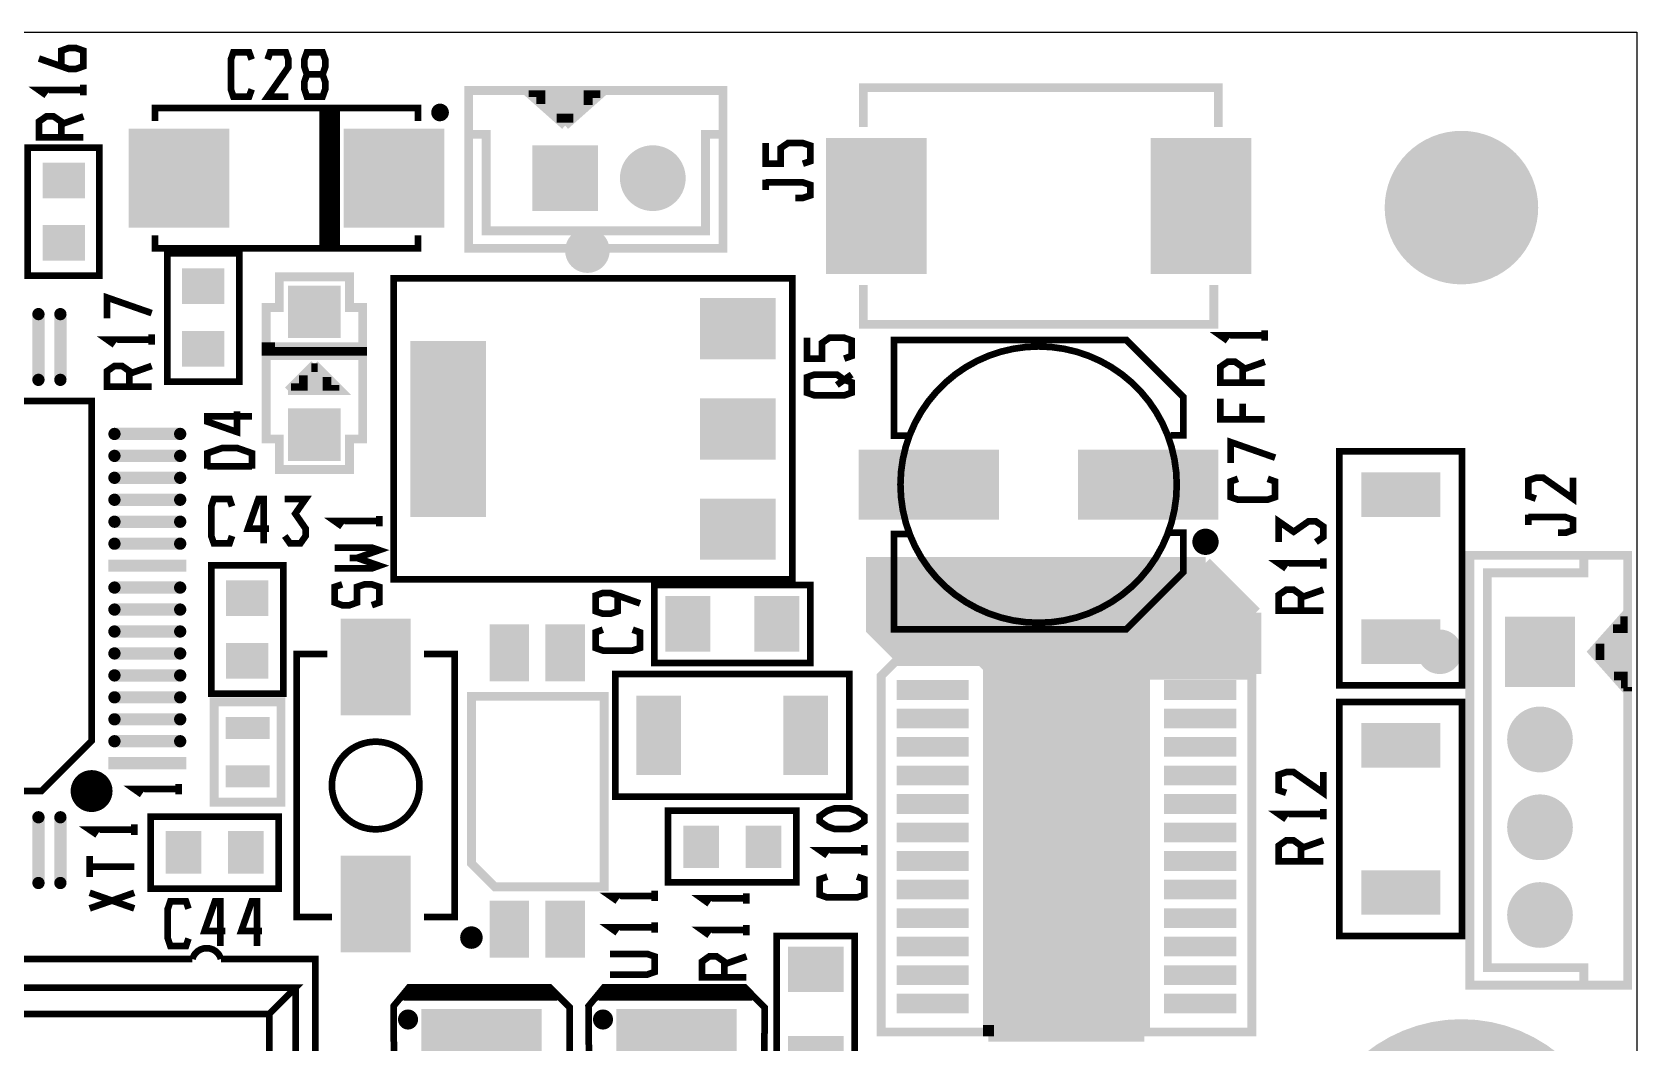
# Model space of a CAD drawing. Extents: x -18 to 89, y -48 to 32.
# Drawn here: x 52.49 to 89.08, y 9.41 to 32.45 of the extents above; entities that cross this region are included whole.
import ezdxf

# ---------------------------------------------------------------- set-up
doc = ezdxf.new("R2010")
doc.units = 0
doc.header["$MEASUREMENT"] = 0
doc.layers.get('0').update_dxf_attribs({"linetype": 'CONTINUOUS'})
for name, color, linetype in [('22-315-0_DRD', 7, 'CONTINUOUS'), ('22-315-0_SMT', 9, 'CONTINUOUS'), ('22-315-0_SST', 1, 'CONTINUOUS'), ('THRUHOLE_NPT', 8, 'CONTINUOUS')]:
    doc.layers.add(name, color=color, linetype=linetype)

# ---------------------------------------------------------------- blocks, each defined once
blk = doc.blocks.new('RECTANGLE_2')
blk.add_solid([(0.63627, 0.51308), (0.63627, -0.51308), (-0.63627, 0.51308), (-0.63627, -0.51308)])
blk = doc.blocks.new('RECTANGLE_3')
blk.add_solid([(0.51308, 0.63627), (0.51308, -0.63627), (-0.51308, 0.63627), (-0.51308, -0.63627)])
blk = doc.blocks.new('RECTANGLE_4')
blk.add_solid([(1.6002, 0.8001), (1.6002, -0.8001), (-1.6002, 0.8001), (-1.6002, -0.8001)])
blk = doc.blocks.new('RECTANGLE_5')
blk.add_solid([(0.508, 0.9017), (0.508, -0.9017), (-0.508, 0.9017), (-0.508, -0.9017)])
blk = doc.blocks.new('RECTANGLE_7')
blk.add_solid([(1.14935, 1.12522), (1.14935, -1.12522), (-1.14935, 1.12522), (-1.14935, -1.12522)])
blk = doc.blocks.new('RECTANGLE_8')
blk.add_solid([(0.4826, 0.4064), (0.4826, -0.4064), (-0.4826, 0.4064), (-0.4826, -0.4064)])
blk = doc.blocks.new('RECTANGLE_9')
blk.add_solid([(0.4064, 0.4826), (0.4064, -0.4826), (-0.4064, 0.4826), (-0.4064, -0.4826)])
blk = doc.blocks.new('SQUARE_15')
blk.add_solid([(0.59944, 0.59944), (0.59944, -0.59944), (-0.59944, 0.59944), (-0.59944, -0.59944)])
blk = doc.blocks.new('ROUND_16')
at = {"const_width": 3.50012}
blk.add_lwpolyline([(-1.75006, 0, 1), (1.75006, 0, 1)], format="xyb", close=True, dxfattribs=at)
blk = doc.blocks.new('RECTANGLE_18')
blk.add_solid([(1.14935, 1.5494), (1.14935, -1.5494), (-1.14935, 1.5494), (-1.14935, -1.5494)])
blk = doc.blocks.new('ROUND_19')
at = {"const_width": 0.7493}
blk.add_lwpolyline([(-0.37465, 0, 1), (0.37465, 0, 1)], format="xyb", close=True, dxfattribs=at)
blk = doc.blocks.new('SQUARE_20')
blk.add_solid([(0.8001, 0.8001), (0.8001, -0.8001), (-0.8001, 0.8001), (-0.8001, -0.8001)])
blk = doc.blocks.new('SQUARE_21')
blk.add_solid([(0.7493, 0.7493), (0.7493, -0.7493), (-0.7493, 0.7493), (-0.7493, -0.7493)])
blk = doc.blocks.new('RECTANGLE_31')
blk.add_solid([(0.8636, 2.0066), (0.8636, -2.0066), (-0.8636, 2.0066), (-0.8636, -2.0066)])
blk = doc.blocks.new('RECTANGLE_32')
blk.add_solid([(0.8636, 0.6985), (0.8636, -0.6985), (-0.8636, 0.6985), (-0.8636, -0.6985)])
blk = doc.blocks.new('RECTANGLE_33')
blk.add_solid([(0.9017, 0.508), (0.9017, -0.508), (-0.9017, 0.508), (-0.9017, -0.508)])
blk = doc.blocks.new('RECTANGLE_34')
blk.add_solid([(0.8001, 1.09982), (0.8001, -1.09982), (-0.8001, 1.09982), (-0.8001, -1.09982)])
blk = doc.blocks.new('RECTANGLE_35')
blk.add_solid([(1.3716, 1.0795), (1.3716, -1.0795), (-1.3716, 1.0795), (-1.3716, -1.0795)])
blk = doc.blocks.new('RECTANGLE_39')
blk.add_solid([(1.49987, 2.16027), (1.49987, -2.16027), (-1.49987, 2.16027), (-1.49987, -2.16027)])
blk = doc.blocks.new('RECTANGLE_40')
blk.add_solid([(0.82423, 0.22479), (0.82423, -0.22479), (-0.82423, 0.22479), (-0.82423, -0.22479)])
blk = doc.blocks.new('OBLONG_45')
at = {"const_width": 0.2794}
blk.add_lwpolyline([(0, 0.7493), (0, -0.7493)], dxfattribs=at)
at = {"const_width": 0.1397}
for points in [[(-0.06985, 0.7493, 1), (0.06985, 0.7493, 1)], [(-0.06985, -0.7493, 1), (0.06985, -0.7493, 1)]]:
    blk.add_lwpolyline(points, format="xyb", close=True, dxfattribs=at)
blk = doc.blocks.new('OBLONG_47')
at = {"const_width": 0.2794}
blk.add_lwpolyline([(0.7493, 0), (-0.7493, 0)], dxfattribs=at)
at = {"const_width": 0.1397}
for points in [[(-0.81915, 0, 1), (-0.67945, 0, 1)], [(0.67945, 0, 1), (0.81915, 0, 1)]]:
    blk.add_lwpolyline(points, format="xyb", close=True, dxfattribs=at)
blk = doc.blocks.new('RECTANGLE_48')
blk.add_solid([(0.889, 0.1397), (0.889, -0.1397), (-0.889, 0.1397), (-0.889, -0.1397)])
blk = doc.blocks.new('RECTANGLE_49')
blk.add_solid([(0.44958, 0.65024), (0.44958, -0.65024), (-0.44958, 0.65024), (-0.44958, -0.65024)])
blk = doc.blocks.new('RECTANGLE_51')
blk.add_solid([(0.50038, 0.25019), (0.50038, -0.25019), (-0.50038, 0.25019), (-0.50038, -0.25019)])
blk = doc.blocks.new('ROUND_17')
at = {"const_width": 1.75006}
blk.add_lwpolyline([(-0.87503, 0, 1), (0.87503, 0, 1)], format="xyb", close=True, dxfattribs=at)

msp = doc.modelspace()

# ---------------------------------------------------------------- linework, layer by layer
at = {"layer": '22-315-0_DRD'}
for p, q in [((-17.924, 32.451), (89.076, 32.451)), ((89.076, 32.451), (89.076, 2.451))]:
    msp.add_line(p, q, dxfattribs=at)
at = {"layer": '22-315-0_SMT', "const_width": 0.254}
for points in [[(79.247, 20.358), (71.627, 20.358), (71.627, 18.834), (72.262, 18.199)], [(79.424, 20.18), (71.627, 20.18)], [(71.728, 20.358), (71.728, 18.732)], [(71.957, 20.358), (71.957, 18.503)], [(72.185, 20.358), (72.185, 18.275)], [(72.414, 20.358), (72.414, 18.199)], [(72.643, 20.358), (72.643, 18.199)], [(72.871, 20.358), (72.871, 18.199)], [(73.1, 20.358), (73.1, 18.199)], [(73.328, 20.358), (73.328, 18.199)], [(73.557, 20.358), (73.557, 18.199)], [(73.786, 20.358), (73.786, 18.199)], [(74.014, 20.358), (74.014, 18.199)], [(74.243, 20.358), (74.243, 18.199)], [(74.471, 20.358), (74.471, 9.563)], [(74.7, 20.358), (74.7, 9.563)], [(74.929, 20.358), (74.929, 9.563)], [(75.157, 20.358), (75.157, 9.563)], [(75.386, 20.358), (75.386, 9.563)], [(75.614, 20.358), (75.614, 9.563)], [(75.843, 20.358), (75.843, 9.563)], [(76.072, 20.358), (76.072, 9.563)], [(76.3, 20.358), (76.3, 9.563)], [(76.529, 20.358), (76.529, 9.563)], [(76.757, 20.358), (76.757, 9.563)], [(76.986, 20.358), (76.986, 9.563)], [(77.215, 20.358), (77.215, 9.563)], [(77.443, 20.358), (77.443, 9.563)], [(77.672, 20.358), (77.672, 9.563)], [(77.9, 20.358), (77.9, 17.818)], [(78.129, 20.358), (78.129, 17.818)], [(78.358, 20.358), (78.358, 17.818)], [(78.586, 20.358), (78.586, 17.818)], [(78.815, 20.358), (78.815, 17.818)], [(79.043, 20.358), (79.043, 17.818)], [(79.247, 20.358), (80.39, 19.215)], [(79.272, 20.332), (79.272, 17.818)], [(79.501, 20.104), (79.501, 17.818)], [(79.653, 19.951), (71.627, 19.951)], [(79.882, 19.723), (71.627, 19.723)], [(79.729, 19.875), (79.729, 17.818)], [(79.958, 19.646), (79.958, 17.818)], [(80.11, 19.494), (71.627, 19.494)], [(80.339, 19.265), (71.627, 19.265)], [(80.186, 19.418), (80.186, 17.818)], [(80.39, 19.037), (71.627, 19.037)], [(80.39, 19.215), (80.39, 17.818)], [(80.39, 18.808), (71.652, 18.808)], [(80.39, 18.58), (71.881, 18.58)], [(80.39, 18.351), (72.109, 18.351)], [(74.294, 18.199), (72.262, 18.199)], [(74.294, 18.199), (74.294, 9.817)], [(80.39, 18.122), (74.294, 18.122)], [(80.39, 17.894), (74.294, 17.894)], [(77.85, 17.818), (77.85, 9.563)], [(80.39, 17.818), (77.85, 17.818)], [(77.85, 17.665), (74.294, 17.665)], [(77.85, 17.437), (74.294, 17.437)], [(77.85, 17.208), (74.294, 17.208)], [(77.85, 16.979), (74.294, 16.979)], [(77.85, 16.751), (74.294, 16.751)], [(77.85, 16.522), (74.294, 16.522)], [(77.85, 16.294), (74.294, 16.294)], [(77.85, 16.065), (74.294, 16.065)], [(77.85, 15.836), (74.294, 15.836)], [(77.85, 15.608), (74.294, 15.608)], [(77.85, 15.379), (74.294, 15.379)], [(77.85, 15.151), (74.294, 15.151)], [(77.85, 14.922), (74.294, 14.922)], [(77.85, 14.693), (74.294, 14.693)], [(77.85, 14.465), (74.294, 14.465)], [(77.85, 14.236), (74.294, 14.236)], [(77.85, 14.008), (74.294, 14.008)], [(77.85, 13.779), (74.294, 13.779)], [(77.85, 13.55), (74.294, 13.55)], [(77.85, 13.322), (74.294, 13.322)], [(77.85, 13.093), (74.294, 13.093)], [(77.85, 12.865), (74.294, 12.865)], [(77.85, 12.636), (74.294, 12.636)], [(77.85, 12.407), (74.294, 12.407)], [(77.85, 12.179), (74.294, 12.179)], [(77.85, 11.95), (74.294, 11.95)], [(77.85, 11.722), (74.294, 11.722)], [(77.85, 11.493), (74.294, 11.493)], [(77.85, 11.264), (74.294, 11.264)], [(77.85, 11.036), (74.294, 11.036)], [(77.85, 10.807), (74.294, 10.807)], [(77.85, 10.579), (74.294, 10.579)], [(77.85, 10.35), (74.294, 10.35)], [(77.85, 10.121), (74.294, 10.121)], [(77.85, 9.893), (74.294, 9.893)], [(74.294, 9.817), (74.294, 9.563)], [(77.85, 9.664), (74.294, 9.664)], [(77.85, 9.563), (74.294, 9.563)]]:
    msp.add_lwpolyline(points, dxfattribs=at)
at = {"layer": '22-315-0_SST'}
for points, const_width in [([(53.153, 31.671), (53.153, 32.026), (53.323, 32.087), (53.491, 32.087), (53.661, 32.026), (53.661, 31.671), (53.491, 31.612), (53.323, 31.612), (52.645, 31.849)], 0.152), ([(57.497, 31.148), (57.436, 30.977), (57.08, 30.977), (57.022, 31.148), (57.022, 31.826), (57.08, 31.993), (57.436, 31.993), (57.497, 31.826)], 0.152), ([(58.335, 30.977), (57.86, 30.977), (58.335, 31.656), (58.335, 31.826), (58.274, 31.993), (57.918, 31.993), (57.86, 31.826)], 0.152), ([(59.112, 31.485), (59.173, 31.656), (59.173, 31.826), (59.112, 31.993), (58.756, 31.993), (58.698, 31.826), (58.698, 31.656), (58.756, 31.485), (59.112, 31.485), (59.173, 31.318), (59.173, 31.148), (59.112, 30.977), (58.756, 30.977), (58.698, 31.148), (58.698, 31.318), (58.756, 31.485)], 0.152), ([(53.661, 31.13), (52.645, 31.13), (52.815, 31.01)], 0.152), ([(53.661, 31.249), (53.661, 31.01)], 0.152), ([(68.241, 31.12), (68.241, 27.52), (62.442, 27.52), (62.442, 31.12), (68.241, 31.12)], 0.201), ([(65.541, 31.12), (65.442, 31.12), (63.742, 31.12), (64.642, 30.32)], 0.201), ([(65.437, 31.028), (63.844, 31.028)], 0.201), ([(63.91, 31.12), (63.91, 30.97)], 0.201), ([(64.09, 31.12), (64.09, 30.81)], 0.201), ([(64.268, 31.12), (64.268, 30.65)], 0.201), ([(64.449, 31.12), (64.449, 30.49)], 0.201), ([(64.629, 31.12), (64.629, 30.33)], 0.201), ([(65.541, 31.12), (64.642, 30.32)], 0.201), ([(64.809, 31.12), (64.809, 30.469)], 0.201), ([(64.99, 31.12), (64.99, 30.629)], 0.201), ([(65.167, 31.12), (65.167, 30.789)], 0.201), ([(65.348, 31.12), (65.348, 30.949)], 0.201), ([(71.441, 30.284), (71.441, 31.183), (79.534, 31.183), (79.534, 30.284)], 0.201), ([(61.291, 30.421), (61.291, 30.721), (55.292, 30.721), (55.292, 30.421)], 0.152), ([(59.435, 30.708), (59.117, 30.708), (59.117, 27.533)], 0.152), ([(59.219, 30.708), (59.219, 27.533)], 0.152), ([(59.356, 30.708), (59.356, 27.533)], 0.152), ([(59.435, 30.708), (59.435, 27.533)], 0.152), ([(61.842, 30.734), (61.738, 30.734)], 0.152), ([(61.766, 30.744), (61.766, 30.497)], 0.152), ([(61.903, 30.673), (61.903, 30.566)], 0.152), ([(65.233, 30.848), (64.047, 30.848)], 0.201), ([(65.033, 30.668), (64.25, 30.668)], 0.201), ([(53.153, 30.055), (53.153, 30.411), (52.983, 30.528), (52.815, 30.528), (52.645, 30.411), (52.645, 30.055), (53.661, 30.055)], 0.152), ([(53.153, 30.35), (53.661, 30.528)], 0.152), ([(59.435, 30.652), (59.117, 30.652)], 0.152), ([(59.435, 30.515), (59.117, 30.515)], 0.152), ([(59.435, 30.378), (59.117, 30.378)], 0.152), ([(61.914, 30.596), (61.667, 30.596)], 0.152), ([(64.83, 30.49), (64.451, 30.49)], 0.201), ([(59.435, 30.241), (59.117, 30.241)], 0.152), ([(59.435, 30.104), (59.117, 30.104)], 0.152), ([(59.435, 29.966), (59.117, 29.966)], 0.152), ([(62.442, 30.121), (62.841, 30.121), (62.841, 27.922), (67.842, 27.922), (67.842, 30.121), (68.241, 30.121)], 0.201), ([(52.386, 29.819), (52.386, 26.898), (54.024, 26.898), (54.024, 29.819), (52.386, 29.819)], 0.152), ([(59.435, 29.829), (59.117, 29.829)], 0.152), ([(59.435, 29.692), (59.117, 29.692)], 0.152), ([(70.062, 29.45), (70.232, 29.508), (70.232, 29.864), (70.062, 29.922), (69.724, 29.922), (69.554, 29.805), (69.554, 29.45), (69.216, 29.45), (69.216, 29.922)], 0.152), ([(59.435, 29.555), (59.117, 29.555)], 0.152), ([(59.435, 29.418), (59.117, 29.418)], 0.152), ([(59.435, 29.281), (59.117, 29.281)], 0.152), ([(59.435, 29.144), (59.117, 29.144)], 0.152), ([(59.435, 29.006), (59.117, 29.006)], 0.152), ([(59.435, 28.869), (59.117, 28.869)], 0.152), ([(69.216, 29.084), (69.216, 28.848)], 0.152), ([(69.894, 28.67), (70.062, 28.67), (70.232, 28.728), (70.232, 28.967), (70.062, 29.025), (69.216, 29.025)], 0.152), ([(59.435, 28.732), (59.117, 28.732)], 0.152), ([(59.435, 28.595), (59.117, 28.595)], 0.152), ([(59.435, 28.458), (59.117, 28.458)], 0.152), ([(59.435, 28.321), (59.117, 28.321)], 0.152), ([(59.435, 28.183), (59.117, 28.183)], 0.152), ([(61.291, 27.82), (61.291, 27.52), (55.292, 27.52), (55.292, 27.82)], 0.152), ([(59.435, 28.046), (59.117, 28.046)], 0.152), ([(59.435, 27.909), (59.117, 27.909)], 0.152), ([(59.435, 27.772), (59.117, 27.772)], 0.152), ([(64.87, 27.729), (64.87, 27.211)], 0.254), ([(65.099, 27.846), (65.099, 27.091)], 0.254), ([(65.327, 27.805), (65.327, 27.132)], 0.254), ([(57.212, 24.485), (57.212, 27.406), (55.574, 27.406), (55.574, 24.485), (57.212, 24.485)], 0.152), ([(59.435, 27.635), (59.117, 27.635)], 0.152), ([(59.435, 27.533), (59.117, 27.533)], 0.152), ([(65.525, 27.419), (64.771, 27.419)], 0.254), ([(65.485, 27.647), (64.812, 27.647)], 0.254), ([(65.409, 27.19), (64.89, 27.19)], 0.254), ([(57.827, 26.174), (57.827, 23.177), (58.126, 23.177), (58.126, 22.479), (59.727, 22.479), (59.727, 23.177), (60.026, 23.177), (60.026, 26.174), (59.727, 26.174), (59.727, 26.873), (58.126, 26.873), (58.126, 26.174), (57.827, 26.174)], 0.201), ([(69.823, 19.977), (69.823, 26.835), (60.73, 26.835), (60.73, 19.977), (69.823, 19.977)], 0.152), ([(79.432, 26.687), (79.432, 25.788), (71.441, 25.788), (71.441, 26.687)], 0.201), ([(55.216, 26.045), (54.2, 26.4), (54.2, 25.925)], 0.152), ([(55.216, 25.562), (55.216, 25.323)], 0.152), ([(80.593, 25.537), (79.577, 25.537), (79.747, 25.417)], 0.152), ([(80.593, 25.656), (80.593, 25.417)], 0.152), ([(55.216, 25.443), (54.2, 25.443), (54.37, 25.323)], 0.152), ([(58.027, 25.275), (57.827, 25.275), (57.827, 25.074)], 0.201), ([(60.026, 25.245), (57.827, 25.245)], 0.201), ([(57.997, 25.275), (57.997, 25.074)], 0.201), ([(60.026, 25.275), (58.027, 25.275)], 0.201), ([(58.175, 25.275), (58.175, 25.074)], 0.201), ([(58.355, 25.275), (58.355, 25.074)], 0.201), ([(58.535, 25.275), (58.535, 25.074)], 0.201), ([(58.716, 25.275), (58.716, 25.074)], 0.201), ([(58.894, 25.275), (58.894, 25.074)], 0.201), ([(59.074, 25.275), (59.074, 25.074)], 0.201), ([(59.254, 25.275), (59.254, 25.074)], 0.201), ([(59.435, 25.275), (59.435, 25.074)], 0.201), ([(59.615, 25.275), (59.615, 25.074)], 0.201), ([(59.793, 25.275), (59.793, 25.074)], 0.201), ([(59.973, 25.275), (59.973, 25.074)], 0.201), ([(60.026, 25.275), (60.026, 25.074)], 0.201), ([(71.004, 25.008), (71.174, 25.067), (71.174, 25.422), (71.004, 25.483), (70.666, 25.483), (70.496, 25.364), (70.496, 25.008), (70.158, 25.008), (70.158, 25.483)], 0.152), ([(78.444, 23.263), (78.733, 23.263), (78.733, 24.135), (77.436, 25.433), (72.14, 25.433), (72.14, 23.253), (72.48, 23.253)], 0.152), ([(54.708, 24.368), (54.708, 24.724), (54.54, 24.841), (54.37, 24.841), (54.2, 24.724), (54.2, 24.368), (55.216, 24.368)], 0.152), ([(54.708, 24.663), (55.216, 24.841)], 0.152), ([(60.026, 25.074), (57.827, 25.074)], 0.201), ([(58.927, 24.876), (59.526, 24.277), (58.327, 24.277)], 0.201), ([(58.927, 24.876), (58.327, 24.277)], 0.201), ([(58.855, 24.803), (58.855, 24.277)], 0.201), ([(58.998, 24.803), (58.855, 24.803)], 0.201), ([(80.085, 24.462), (80.085, 24.818), (79.917, 24.935), (79.747, 24.935), (79.577, 24.818), (79.577, 24.462), (80.593, 24.462)], 0.152), ([(80.085, 24.757), (80.593, 24.935)], 0.152), ([(58.495, 24.445), (58.495, 24.277)], 0.201), ([(59.358, 24.445), (58.495, 24.445)], 0.201), ([(58.675, 24.625), (58.675, 24.277)], 0.201), ([(59.178, 24.625), (58.675, 24.625)], 0.201), ([(59.036, 24.767), (59.036, 24.277)], 0.201), ([(59.214, 24.587), (59.214, 24.277)], 0.201), ([(71.004, 24.17), (71.174, 24.229), (71.174, 24.467), (71.004, 24.526), (70.837, 24.645), (70.329, 24.645), (70.158, 24.584), (70.158, 24.229), (70.329, 24.17), (71.004, 24.17)], 0.152), ([(70.837, 24.406), (71.174, 24.645)], 0.152), ([(59.394, 24.406), (59.394, 24.277)], 0.201), ([(80.593, 23.624), (79.577, 23.624), (79.577, 24.097)], 0.152), ([(53.847, 16.294), (53.847, 24.041), (44.957, 24.041), (44.957, 15.151), (52.704, 15.151), (53.847, 16.294)], 0.152), ([(57.164, 23.81), (57.164, 23.335), (56.486, 23.571), (56.486, 23.69), (57.502, 23.69)], 0.152), ([(80.085, 23.98), (80.085, 23.624)], 0.152), ([(80.829, 22.75), (79.813, 23.106), (79.813, 22.631)], 0.152), ([(57.502, 22.496), (57.502, 22.852), (57.164, 22.971), (56.826, 22.971), (56.486, 22.852), (56.486, 22.496)], 0.152), ([(82.295, 22.898), (85.089, 22.898), (85.089, 17.564), (82.295, 17.564), (82.295, 22.898)], 0.152), ([(57.502, 22.555), (56.486, 22.555)], 0.152), ([(80.659, 22.268), (80.829, 22.207), (80.829, 21.851), (80.659, 21.793), (79.981, 21.793), (79.813, 21.851), (79.813, 22.207), (79.981, 22.268)], 0.152), ([(87.618, 22.291), (87.618, 21.816), (86.943, 22.291), (86.773, 22.291), (86.602, 22.232), (86.602, 21.877), (86.773, 21.816)], 0.152), ([(57.049, 20.965), (56.991, 20.795), (56.635, 20.795), (56.575, 20.965), (56.575, 21.64), (56.635, 21.811), (56.991, 21.811), (57.049, 21.64)], 0.152), ([(57.888, 21.132), (57.413, 21.132), (57.651, 21.811), (57.768, 21.811), (57.768, 20.795)], 0.152), ([(58.251, 20.965), (58.37, 20.795), (58.607, 20.795), (58.726, 20.965), (58.726, 21.132), (58.49, 21.473), (58.726, 21.811), (58.251, 21.811)], 0.152), ([(60.405, 21.303), (59.389, 21.303), (59.559, 21.183)], 0.152), ([(60.405, 21.419), (60.405, 21.183)], 0.152), ([(81.759, 20.825), (81.926, 20.942), (81.926, 21.181), (81.759, 21.297), (81.588, 21.297), (81.251, 21.061), (80.91, 21.297), (80.91, 20.825)], 0.152), ([(86.602, 21.452), (86.602, 21.216)], 0.152), ([(87.281, 21.038), (87.451, 21.038), (87.618, 21.097), (87.618, 21.333), (87.451, 21.394), (86.602, 21.394)], 0.152), ([(78.434, 21.038), (78.733, 21.038), (78.733, 20.137), (77.436, 18.839), (72.14, 18.839), (72.14, 21.008), (72.45, 21.008)], 0.152), ([(79.465, 20.848), (79.018, 20.848)], 0.152), ([(79.404, 20.985), (79.076, 20.985)], 0.152), ([(79.12, 21.018), (79.12, 20.645)], 0.152), ([(79.257, 21.054), (79.257, 20.609)], 0.152), ([(79.394, 20.995), (79.394, 20.668)], 0.152), ([(59.389, 20.701), (60.235, 20.701), (60.405, 20.642), (59.897, 20.464)], 0.152), ([(59.727, 20.464), (59.897, 20.464), (60.405, 20.287), (60.235, 20.226), (59.389, 20.226)], 0.152), ([(79.429, 20.711), (79.054, 20.711)], 0.152), ([(81.926, 20.459), (81.926, 20.223)], 0.152), ([(88.866, 10.726), (88.866, 20.525), (85.266, 20.525), (85.266, 10.726), (88.866, 10.726)], 0.201), ([(87.867, 20.525), (87.867, 20.124), (85.668, 20.124), (85.668, 11.125), (87.867, 11.125), (87.867, 10.726)], 0.201), ([(58.215, 17.373), (58.215, 20.294), (56.577, 20.294), (56.577, 17.373), (58.215, 17.373)], 0.152), ([(81.926, 20.342), (80.91, 20.342), (81.08, 20.223)], 0.152), ([(59.559, 19.862), (59.389, 19.804), (59.389, 19.448), (59.559, 19.387), (59.727, 19.387), (59.897, 19.448), (59.897, 19.804), (60.067, 19.862), (60.235, 19.862), (60.405, 19.804), (60.405, 19.448), (60.235, 19.387)], 0.152), ([(70.23, 19.85), (66.674, 19.85), (66.674, 18.072), (70.23, 18.072), (70.23, 19.85)], 0.152), ([(81.418, 19.265), (81.418, 19.621), (81.251, 19.74), (81.08, 19.74), (80.91, 19.621), (80.91, 19.265), (81.926, 19.265)], 0.152), ([(81.418, 19.563), (81.926, 19.74)], 0.152), ([(65.843, 19.606), (65.843, 19.25), (65.673, 19.192), (65.503, 19.192), (65.335, 19.25), (65.335, 19.606), (65.503, 19.667), (65.673, 19.667), (66.351, 19.428)], 0.152), ([(88.866, 19.225), (88.065, 18.326), (88.866, 17.426)], 0.201), ([(88.866, 19.032), (88.695, 19.032)], 0.201), ([(88.774, 19.121), (88.774, 17.528)], 0.201), ([(88.866, 19.225), (88.866, 17.526)], 0.201), ([(66.181, 18.829), (66.351, 18.768), (66.351, 18.412), (66.181, 18.354), (65.503, 18.354), (65.335, 18.412), (65.335, 18.768), (65.503, 18.829)], 0.152), ([(84.301, 18.585), (84.301, 18.067)], 0.254), ([(84.53, 18.702), (84.53, 17.947)], 0.254), ([(84.758, 18.661), (84.758, 17.988)], 0.254), ([(88.866, 18.674), (88.375, 18.674)], 0.201), ([(88.413, 18.717), (88.413, 17.934)], 0.201), ([(88.866, 18.851), (88.535, 18.851)], 0.201), ([(88.594, 18.917), (88.594, 17.731)], 0.201), ([(59.325, 12.28), (58.525, 12.28), (58.525, 18.275), (59.224, 18.275)], 0.152), ([(61.423, 12.28), (62.122, 12.28), (62.122, 18.275), (61.423, 18.275)], 0.152), ([(84.956, 18.275), (84.202, 18.275)], 0.254), ([(84.916, 18.503), (84.243, 18.503)], 0.254), ([(88.866, 18.313), (88.076, 18.313)], 0.201), ([(88.866, 18.493), (88.215, 18.493)], 0.201), ([(88.236, 18.514), (88.236, 18.135)], 0.201), ([(80.296, 9.657), (80.296, 18.105), (74.771, 18.105), (74.446, 17.78), (74.121, 18.105), (72.173, 18.105), (71.848, 17.78), (71.848, 9.657), (80.296, 9.657)], 0.201), ([(84.84, 18.046), (84.321, 18.046)], 0.254), ([(88.866, 18.133), (88.236, 18.133)], 0.201), ([(88.866, 17.952), (88.396, 17.952)], 0.201), ([(65.785, 15.024), (65.785, 17.818), (71.119, 17.818), (71.119, 15.024), (65.785, 15.024)], 0.152), ([(88.866, 17.774), (88.556, 17.774)], 0.201), ([(88.866, 17.594), (88.716, 17.594)], 0.201), ([(88.866, 17.526), (88.866, 17.426)], 0.201), ([(56.641, 17.183), (56.641, 14.897), (58.165, 14.897), (58.165, 17.183), (56.641, 17.183)], 0.201), ([(62.508, 13.5), (62.508, 17.31), (65.531, 17.31), (65.531, 12.966), (63.041, 12.966), (62.508, 13.5)], 0.201), ([(82.295, 17.183), (85.089, 17.183), (85.089, 11.849), (82.295, 11.849), (82.295, 17.183)], 0.152), ([(54.162, 15.4), (53.532, 15.4)], 0.152), ([(53.547, 15.417), (53.547, 14.884)], 0.152), ([(53.684, 15.516), (53.684, 14.782)], 0.152), ([(53.958, 15.537), (53.735, 15.537)], 0.152), ([(53.821, 15.552), (53.821, 14.749)], 0.152), ([(53.958, 15.537), (53.958, 14.765)], 0.152), ([(54.095, 15.466), (54.095, 14.836)], 0.152), ([(55.835, 15.311), (55.835, 15.074)], 0.152), ([(81.926, 15.582), (81.926, 15.11), (81.251, 15.582), (81.08, 15.582), (80.91, 15.524), (80.91, 15.168), (81.08, 15.11)], 0.152), ([(54.248, 15.125), (53.445, 15.125)], 0.152), ([(54.233, 15.262), (53.46, 15.262)], 0.152), ([(54.212, 14.988), (53.478, 14.988)], 0.152), ([(54.233, 15.262), (54.233, 15.039)], 0.152), ([(55.835, 15.194), (54.819, 15.194), (54.99, 15.074)], 0.152), ([(54.113, 14.851), (53.58, 14.851)], 0.152), ([(55.193, 12.928), (58.114, 12.928), (58.114, 14.566), (55.193, 14.566), (55.193, 12.928)], 0.152), ([(69.912, 14.706), (66.991, 14.706), (66.991, 13.068), (69.912, 13.068), (69.912, 14.706)], 0.152), ([(71.464, 14.462), (71.296, 14.343), (71.126, 14.285), (70.788, 14.285), (70.618, 14.343), (70.448, 14.462), (70.448, 14.579), (70.618, 14.699), (70.788, 14.757), (71.126, 14.757), (71.296, 14.699), (71.464, 14.579), (71.464, 14.462)], 0.152), ([(81.926, 14.627), (80.91, 14.627), (81.08, 14.508)], 0.152), ([(81.926, 14.744), (81.926, 14.508)], 0.152), ([(54.819, 14.269), (53.803, 14.269), (53.974, 14.152)], 0.152), ([(54.819, 14.389), (54.819, 14.152)], 0.152), ([(71.464, 13.919), (71.464, 13.683)], 0.152), ([(81.418, 13.55), (81.418, 13.906), (81.251, 14.025), (81.08, 14.025), (80.91, 13.906), (80.91, 13.55), (81.926, 13.55)], 0.152), ([(81.418, 13.848), (81.926, 14.025)], 0.152), ([(53.803, 13.67), (53.803, 13.195)], 0.152), ([(71.464, 13.802), (70.448, 13.802), (70.618, 13.683)], 0.152), ([(54.819, 13.431), (53.803, 13.431)], 0.152), ([(71.296, 13.2), (71.464, 13.142), (71.464, 12.786), (71.296, 12.725), (70.618, 12.725), (70.448, 12.786), (70.448, 13.142), (70.618, 13.2)], 0.152), ([(54.819, 12.832), (53.803, 12.476)], 0.152), ([(53.803, 12.832), (54.819, 12.476)], 0.152), ([(66.681, 12.761), (65.665, 12.761), (65.833, 12.644)], 0.152), ([(66.681, 12.88), (66.681, 12.644)], 0.152), ([(68.777, 12.821), (68.777, 12.583)], 0.152), ([(56.056, 11.79), (55.998, 11.62), (55.642, 11.62), (55.584, 11.79), (55.584, 12.468), (55.642, 12.636), (55.998, 12.636), (56.056, 12.468)], 0.152), ([(56.895, 11.96), (56.422, 11.96), (56.658, 12.636), (56.778, 12.636), (56.778, 11.62)], 0.152), ([(57.733, 11.96), (57.26, 11.96), (57.497, 12.636), (57.616, 12.636), (57.616, 11.62)], 0.152), ([(68.777, 12.702), (67.761, 12.702), (67.928, 12.583)], 0.152), ([(66.681, 12.042), (65.665, 12.042), (65.833, 11.922)], 0.152), ([(66.681, 12.161), (66.681, 11.922)], 0.152), ([(68.777, 12.1), (68.777, 11.864)], 0.152), ([(62.676, 11.869), (62.335, 11.869)], 0.152), ([(62.668, 11.732), (62.343, 11.732)], 0.152), ([(62.427, 11.973), (62.427, 11.648)], 0.152), ([(62.564, 11.981), (62.564, 11.64)], 0.152), ([(68.777, 11.983), (67.761, 11.983), (67.928, 11.864)], 0.152), ([(71.246, 8.293), (71.246, 11.849), (69.468, 11.849), (69.468, 8.293), (71.246, 8.293)], 0.152), ([(51.632, 11.32), (56.145, 11.32)], 0.152), ([(56.795, 11.32), (58.947, 11.32), (58.947, 2.471), (53.557, 2.471), (53.557, 3.121), (58.497, 3.121), (57.895, 3.721), (57.895, 10.071)], 0.152), ([(65.665, 11.44), (66.511, 11.44), (66.681, 11.381), (66.681, 11.026), (66.511, 10.967), (65.665, 10.967)], 0.152), ([(68.269, 10.906), (68.269, 11.262), (68.098, 11.381), (67.928, 11.381), (67.761, 11.262), (67.761, 10.906), (68.777, 10.906)], 0.152), ([(68.269, 11.203), (68.777, 11.381)], 0.152), ([(44.715, 10.071), (57.895, 10.071), (58.497, 10.67), (44.116, 10.67), (44.715, 10.071), (44.715, 3.721), (44.116, 3.121), (44.116, 10.67)], 0.152), ([(58.497, 3.121), (58.497, 10.67)], 0.152), ([(60.74, 9.09), (60.738, 4.737), (60.738, 3.098), (64.736, 3.098), (64.743, 10.223), (64.286, 10.68), (61.086, 10.68), (60.73, 10.248), (60.74, 9.09)], 0.152), ([(64.286, 10.629), (61.086, 10.629), (60.959, 10.477), (60.882, 10.426), (60.832, 10.375)], 0.152), ([(61.07, 10.612), (61.07, 10.452)], 0.152), ([(64.301, 10.614), (61.073, 10.614)], 0.152), ([(61.207, 10.629), (61.207, 10.452)], 0.152), ([(61.345, 10.629), (61.345, 10.452)], 0.152), ([(61.482, 10.629), (61.482, 10.452)], 0.152), ([(61.619, 10.629), (61.619, 10.452)], 0.152), ([(61.756, 10.629), (61.756, 10.452)], 0.152), ([(61.893, 10.629), (61.893, 10.452)], 0.152), ([(62.03, 10.629), (62.03, 10.452)], 0.152), ([(62.168, 10.629), (62.168, 10.452)], 0.152), ([(62.305, 10.629), (62.305, 10.452)], 0.152), ([(62.442, 10.629), (62.442, 10.452)], 0.152), ([(62.579, 10.629), (62.579, 10.452)], 0.152), ([(62.716, 10.629), (62.716, 10.452)], 0.152), ([(62.853, 10.629), (62.853, 10.452)], 0.152), ([(62.991, 10.629), (62.991, 10.452)], 0.152), ([(63.128, 10.629), (63.128, 10.452)], 0.152), ([(63.265, 10.629), (63.265, 10.452)], 0.152), ([(63.402, 10.629), (63.402, 10.452)], 0.152), ([(63.539, 10.629), (63.539, 10.452)], 0.152), ([(63.676, 10.629), (63.676, 10.452)], 0.152), ([(63.814, 10.629), (63.814, 10.452)], 0.152), ([(63.951, 10.629), (63.951, 10.452)], 0.152), ([(64.088, 10.629), (64.088, 10.452)], 0.152), ([(64.225, 10.629), (64.225, 10.452)], 0.152), ([(64.286, 10.629), (64.464, 10.452)], 0.152), ([(64.362, 10.553), (64.362, 10.452)], 0.152), ([(65.185, 9.09), (65.183, 4.737), (65.183, 3.098), (69.181, 3.098), (69.188, 10.223), (68.731, 10.68), (65.531, 10.68), (65.175, 10.248), (65.185, 9.09)], 0.152), ([(68.731, 10.629), (65.531, 10.629), (65.404, 10.477), (65.327, 10.426), (65.277, 10.375)], 0.152), ([(65.515, 10.612), (65.515, 10.452)], 0.152), ([(68.746, 10.614), (65.518, 10.614)], 0.152), ([(65.652, 10.629), (65.652, 10.452)], 0.152), ([(65.79, 10.629), (65.79, 10.452)], 0.152), ([(65.927, 10.629), (65.927, 10.452)], 0.152), ([(66.064, 10.629), (66.064, 10.452)], 0.152), ([(66.201, 10.629), (66.201, 10.452)], 0.152), ([(66.338, 10.629), (66.338, 10.452)], 0.152), ([(66.475, 10.629), (66.475, 10.452)], 0.152), ([(66.613, 10.629), (66.613, 10.452)], 0.152), ([(66.75, 10.629), (66.75, 10.452)], 0.152), ([(66.887, 10.629), (66.887, 10.452)], 0.152), ([(67.024, 10.629), (67.024, 10.452)], 0.152), ([(67.161, 10.629), (67.161, 10.452)], 0.152), ([(67.298, 10.629), (67.298, 10.452)], 0.152), ([(67.436, 10.629), (67.436, 10.452)], 0.152), ([(67.573, 10.629), (67.573, 10.452)], 0.152), ([(67.71, 10.629), (67.71, 10.452)], 0.152), ([(67.847, 10.629), (67.847, 10.452)], 0.152), ([(67.984, 10.629), (67.984, 10.452)], 0.152), ([(68.121, 10.629), (68.121, 10.452)], 0.152), ([(68.259, 10.629), (68.259, 10.452)], 0.152), ([(68.396, 10.629), (68.396, 10.452)], 0.152), ([(68.533, 10.629), (68.533, 10.452)], 0.152), ([(68.67, 10.629), (68.67, 10.452)], 0.152), ([(68.731, 10.629), (68.909, 10.452)], 0.152), ([(68.807, 10.553), (68.807, 10.452)], 0.152), ([(60.933, 10.477), (60.832, 10.375)], 0.152), ([(60.933, 10.477), (60.959, 10.452)], 0.152), ([(64.438, 10.477), (60.959, 10.477)], 0.152), ([(64.464, 10.452), (60.959, 10.452)], 0.152), ([(65.378, 10.477), (65.277, 10.375)], 0.152), ([(65.378, 10.477), (65.404, 10.452)], 0.152), ([(68.883, 10.477), (65.404, 10.477)], 0.152), ([(68.909, 10.452), (65.404, 10.452)], 0.152), ([(61.202, 9.893), (60.915, 9.893)], 0.152), ([(61.185, 10.03), (60.933, 10.03)], 0.152), ([(61.009, 10.086), (61.009, 9.799)], 0.152), ([(61.147, 10.068), (61.147, 9.817)], 0.152), ([(65.647, 9.893), (65.36, 9.893)], 0.152), ([(65.63, 10.03), (65.378, 10.03)], 0.152), ([(65.454, 10.086), (65.454, 9.799)], 0.152), ([(65.592, 10.068), (65.592, 9.817)], 0.152)]:
    msp.add_lwpolyline(points, dxfattribs=dict(at, const_width=const_width))
for points, const_width in [([(61.792, 30.746, 0.414214), (61.665, 30.619)], 0.152), ([(61.916, 30.619, 0.414214), (61.792, 30.744)], 0.152), ([(61.665, 30.619, 0.414214), (61.792, 30.492)], 0.152), ([(61.792, 30.495, 0.414214), (61.916, 30.619)], 0.152), ([(65.15, 27.851, 0.414214), (64.769, 27.47)], 0.254), ([(65.531, 27.47, 0.414214), (65.15, 27.851)], 0.254), ([(64.769, 27.47, 0.414214), (65.15, 27.089)], 0.254), ([(65.15, 27.089, 0.414214), (65.531, 27.47)], 0.254), ([(75.437, 25.285, 0.414214), (72.287, 22.136)], 0.152), ([(78.586, 22.136, 0.414214), (75.437, 25.285)], 0.152), ([(72.287, 22.136, 0.414214), (75.437, 18.986)], 0.152), ([(75.437, 18.986, 0.414214), (78.586, 22.136)], 0.152), ([(79.241, 21.056, 0.414214), (79.018, 20.833)], 0.152), ([(79.018, 20.833, 0.414214), (79.241, 20.609)], 0.152), ([(79.465, 20.833, 0.414214), (79.241, 21.056)], 0.152), ([(79.241, 20.609, 0.414214), (79.465, 20.833)], 0.152), ([(84.581, 18.707, 0.414214), (84.2, 18.326)], 0.254), ([(84.962, 18.326, 0.414214), (84.581, 18.707)], 0.254), ([(84.2, 18.326, 0.414214), (84.581, 17.945)], 0.254), ([(84.581, 17.945, 0.414214), (84.962, 18.326)], 0.254), ([(60.324, 16.276, 0.414214), (59.325, 15.278)], 0.152), ([(61.322, 15.278, 0.414214), (60.324, 16.276)], 0.152), ([(53.847, 15.552, 0.414214), (53.445, 15.151)], 0.152), ([(54.248, 15.151, 0.414214), (53.847, 15.552)], 0.152), ([(53.445, 15.151, 0.414214), (53.847, 14.749)], 0.152), ([(53.847, 14.749, 0.414214), (54.248, 15.151)], 0.152), ([(59.325, 15.278, 0.414214), (60.324, 14.279)], 0.152), ([(60.324, 14.279, 0.414214), (61.322, 15.278)], 0.152), ([(62.505, 11.991, 0.414214), (62.325, 11.811)], 0.152), ([(62.325, 11.811, 0.414214), (62.505, 11.63)], 0.152), ([(62.686, 11.811, 0.414214), (62.505, 11.991)], 0.152), ([(62.505, 11.63, 0.414214), (62.686, 11.811)], 0.152), ([(56.47, 11.569, 0.34006), (56.145, 11.32)], 0.152), ([(56.795, 11.32, 0.340061), (56.47, 11.569)], 0.152), ([(61.06, 10.096, 0.414214), (60.908, 9.944)], 0.152), ([(60.908, 9.944, 0.414214), (61.06, 9.791)], 0.152), ([(61.213, 9.944, 0.414214), (61.06, 10.096)], 0.152), ([(61.06, 9.791, 0.414214), (61.213, 9.944)], 0.152), ([(65.505, 10.096, 0.414214), (65.353, 9.944)], 0.152), ([(65.353, 9.944, 0.414214), (65.505, 9.791)], 0.152), ([(65.658, 9.944, 0.414214), (65.505, 10.096)], 0.152), ([(65.505, 9.791, 0.414214), (65.658, 9.944)], 0.152)]:
    msp.add_lwpolyline(points, format="xyb", dxfattribs=dict(at, const_width=const_width))

# ---------------------------------------------------------------- block references
at = {"layer": '22-315-0_SMT'}
for name, p in [('RECTANGLE_7', (55.84, 29.121)), ('RECTANGLE_7', (60.74, 29.121)), ('RECTANGLE_18', (71.736, 28.486)), ('RECTANGLE_18', (79.137, 28.486)), ('SQUARE_21', (64.642, 29.121)), ('ROUND_19', (66.641, 29.121)), ('RECTANGLE_8', (53.212, 29.07)), ('RECTANGLE_8', (53.212, 27.647)), ('RECTANGLE_8', (56.387, 26.657)), ('SQUARE_15', (58.927, 26.075)), ('RECTANGLE_32', (68.579, 25.692)), ('OBLONG_45', (52.635, 25.273)), ('OBLONG_45', (53.135, 25.273)), ('RECTANGLE_8', (56.387, 25.234)), ('RECTANGLE_31', (61.975, 23.406)), ('SQUARE_15', (58.927, 23.276)), ('RECTANGLE_32', (68.579, 23.406)), ('OBLONG_47', (55.117, 23.291)), ('OBLONG_47', (55.117, 22.791)), ('RECTANGLE_4', (72.937, 22.136)), ('RECTANGLE_4', (77.936, 22.136)), ('OBLONG_47', (55.117, 22.291)), ('RECTANGLE_33', (83.692, 21.907)), ('OBLONG_47', (55.117, 21.79)), ('RECTANGLE_32', (68.579, 21.12)), ('OBLONG_47', (55.117, 21.29)), ('OBLONG_47', (55.117, 20.789)), ('RECTANGLE_48', (55.117, 20.289)), ('OBLONG_47', (55.117, 19.789)), ('RECTANGLE_8', (57.39, 19.545)), ('OBLONG_47', (55.117, 19.288)), ('RECTANGLE_3', (67.436, 18.961)), ('RECTANGLE_3', (69.468, 18.961)), ('RECTANGLE_34', (60.324, 17.978)), ('RECTANGLE_33', (83.692, 18.554)), ('SQUARE_20', (86.867, 18.326)), ('OBLONG_47', (55.117, 18.788)), ('RECTANGLE_49', (63.372, 18.3)), ('RECTANGLE_49', (64.642, 18.3)), ('OBLONG_47', (55.117, 18.288)), ('RECTANGLE_8', (57.39, 18.122)), ('OBLONG_47', (55.117, 17.787)), ('RECTANGLE_40', (73.021, 17.454)), ('RECTANGLE_40', (79.122, 17.454)), ('OBLONG_47', (55.117, 17.287)), ('RECTANGLE_5', (66.775, 16.421)), ('RECTANGLE_5', (70.128, 16.421)), ('OBLONG_47', (55.117, 16.786)), ('RECTANGLE_51', (57.403, 16.588)), ('RECTANGLE_40', (73.021, 16.804)), ('RECTANGLE_40', (79.122, 16.804)), ('ROUND_19', (86.867, 16.327)), ('RECTANGLE_33', (83.692, 16.192)), ('OBLONG_47', (55.117, 16.286)), ('RECTANGLE_40', (73.021, 16.156)), ('RECTANGLE_40', (79.122, 16.156)), ('RECTANGLE_48', (55.117, 15.786)), ('RECTANGLE_51', (57.403, 15.488)), ('RECTANGLE_39', (76.072, 13.881)), ('RECTANGLE_40', (73.021, 15.506)), ('RECTANGLE_40', (79.122, 15.506)), ('RECTANGLE_40', (73.021, 14.856)), ('RECTANGLE_40', (79.122, 14.856)), ('ROUND_19', (86.867, 14.325)), ('OBLONG_45', (52.635, 13.804)), ('OBLONG_45', (53.135, 13.804)), ('RECTANGLE_9', (67.74, 13.881)), ('RECTANGLE_9', (69.163, 13.881)), ('RECTANGLE_40', (73.021, 14.206)), ('RECTANGLE_40', (79.122, 14.206)), ('RECTANGLE_9', (55.942, 13.754)), ('RECTANGLE_9', (57.364, 13.754)), ('RECTANGLE_34', (60.324, 12.578)), ('RECTANGLE_40', (73.021, 13.556)), ('RECTANGLE_40', (79.122, 13.556)), ('RECTANGLE_33', (83.692, 12.839)), ('RECTANGLE_40', (73.021, 12.905)), ('RECTANGLE_40', (79.122, 12.905)), ('ROUND_19', (86.867, 12.326)), ('RECTANGLE_49', (63.372, 12.001)), ('RECTANGLE_49', (64.642, 12.001)), ('RECTANGLE_40', (73.021, 12.255)), ('RECTANGLE_40', (79.122, 12.255)), ('RECTANGLE_40', (73.021, 11.605)), ('RECTANGLE_40', (79.122, 11.605)), ('RECTANGLE_2', (70.357, 11.087)), ('RECTANGLE_40', (73.021, 10.955)), ('RECTANGLE_40', (79.122, 10.955)), ('RECTANGLE_40', (73.021, 10.307)), ('RECTANGLE_40', (79.122, 10.307)), ('RECTANGLE_35', (62.737, 9.105)), ('RECTANGLE_35', (67.182, 9.105)), ('ROUND_16', (85.076, 6.451)), ('RECTANGLE_2', (70.357, 9.055))]:
    msp.add_blockref(name, p, dxfattribs=at)
at = {"layer": 'THRUHOLE_NPT'}
msp.add_blockref('ROUND_17', (85.076, 28.45), dxfattribs=at)

doc.saveas('drawing.dxf')
